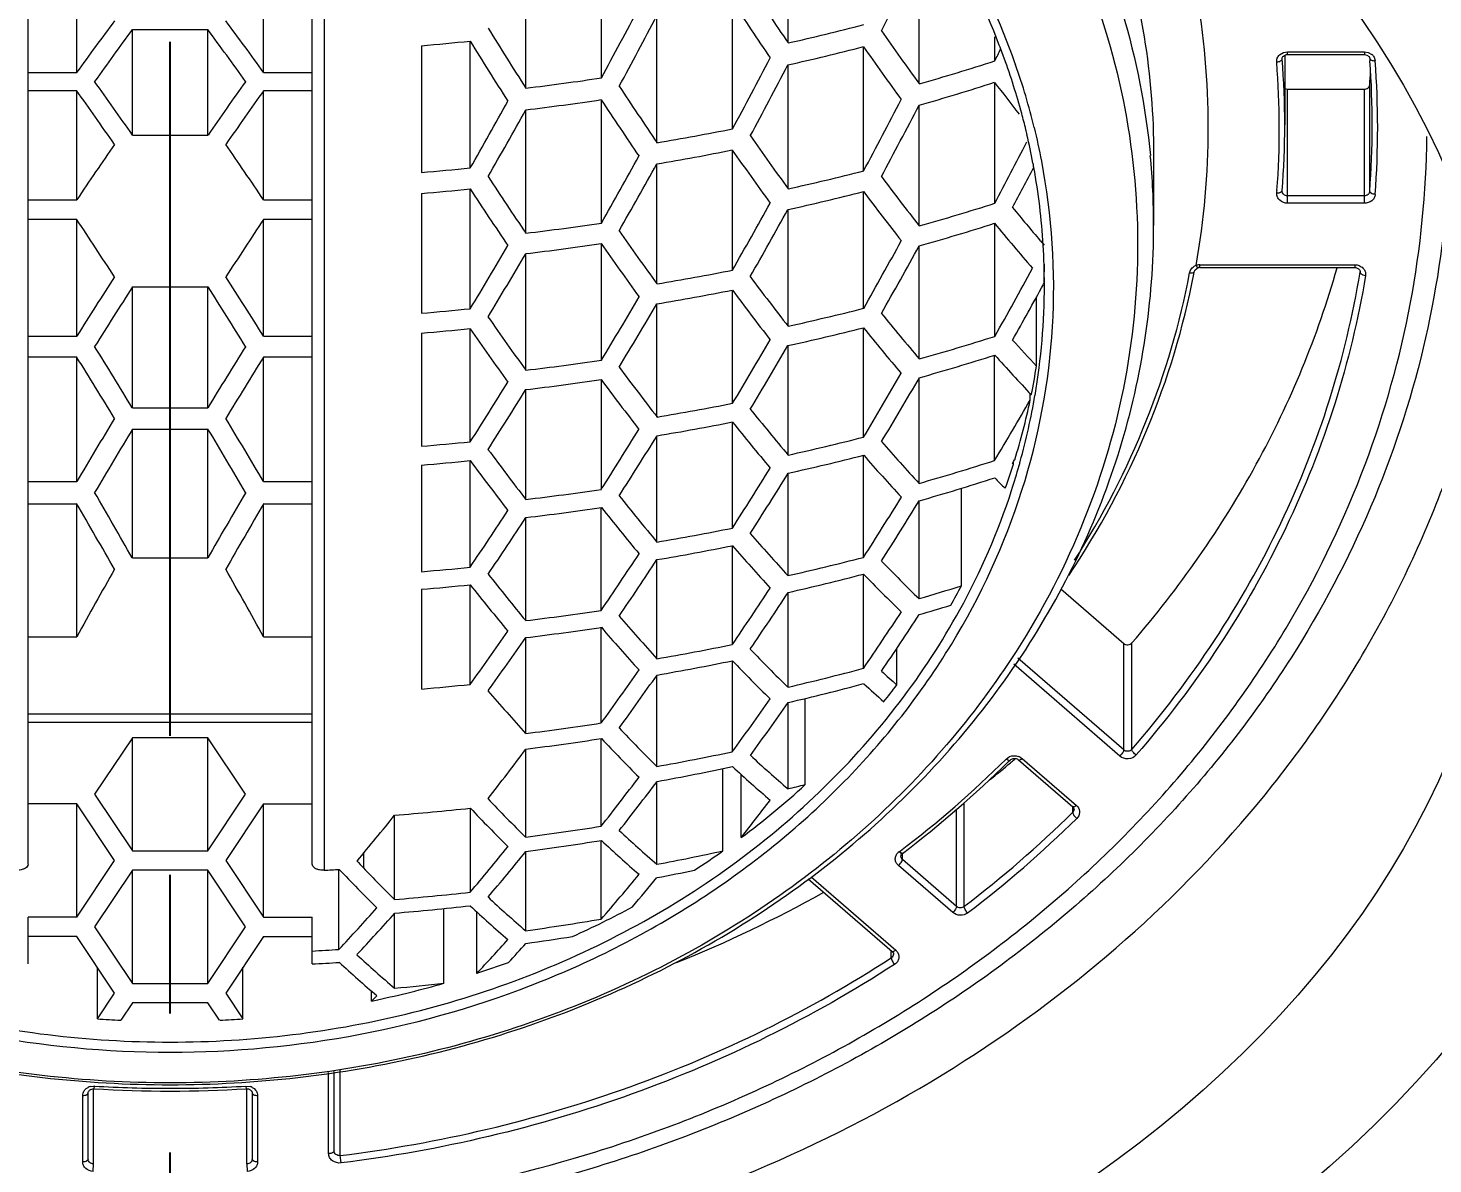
# Model space of a CAD drawing. Header units: millimetres. Extents: x 1968 to 2562, y -639 to -219.
# Drawn here: x 2344.98 to 2357.84, y -450.94 to -440.55 of the extents above; entities that cross this region are included whole.
import ezdxf

# ---------------------------------------------------------------- set-up
doc = ezdxf.new("R2010")
doc.units = ezdxf.units.MM
doc.header["$LTSCALE"] = 0.1
doc.linetypes.add('CENTERX2', pattern=[101.6, 63.5, -12.7, 12.7, -12.7])
doc.layers.get('0').update_dxf_attribs({"lineweight": 13})
doc.layers.add('CENTER', color=1, linetype='CENTERX2')
doc.layers.add('DIM', color=3, linetype='Continuous', lineweight=9)
doc.styles.get("Standard").update_dxf_attribs({"font": 'arial.ttf'})
doc.dimstyles.new('ISO-25', dxfattribs={"dimtxt": 2.5, "dimasz": 2.5, "dimexe": 1.25, "dimexo": 0.625, "dimtad": 1, "dimtxsty": 'Standard', "dimcen": 2.5, "dimadec": 0, "dimazin": 0, "dimtfac": 1, "dimtmove": 0, "dimatfit": 3, "dimfxl": 0, "dimarcsym": 0})

# ---------------------------------------------------------------- blocks, each defined once
blk = doc.blocks.new('*D33')
at = {"layer": 'Defpoints', "color": 0}
for p in [(2346.282, -354.214), (2370.082, -494.902), (2396.6, -494.902)]:
    blk.add_point(p, dxfattribs=at)
at = {"layer": 'DIM', "color": 3, "lineweight": -2}
for p, q in [((2346.907, -354.214), (2397.85, -354.214)), ((2396.6, -356.714), (2396.6, -492.402)), ((2370.707, -494.902), (2397.85, -494.902))]:
    blk.add_line(p, q, dxfattribs=at)
at = {"layer": 'DIM', "color": 3}
for points in [[(2396.183, -356.714), (2397.017, -356.714), (2396.6, -354.214)], [(2396.183, -492.402), (2397.017, -492.402), (2396.6, -494.902)]]:
    blk.add_solid(points, dxfattribs=at)
at = {"layer": 'DIM', "color": 3, "insert": (2392.97, -424.558), "char_height": 5, "attachment_point": 5, "rotation": 90}
blk.add_mtext('140,7', dxfattribs=at)

msp = doc.modelspace()

# ---------------------------------------------------------------- linework, layer by layer
at = {"color": 7, "linetype": 'Continuous'}
for p, q in [((2344.982, -448.199), (2344.982, -437.77)), ((2347.582, -448.199), (2347.582, -437.77)), ((2347.692, -438.377), (2347.692, -448.253)), ((2351.937, -440.685), (2351.937, -439.481)), ((2349.537, -441.098), (2349.537, -439.905)), ((2350.228, -441.004), (2350.228, -439.811)), ((2353.137, -441.059), (2353.137, -439.884)), ((2345.427, -440.955), (2345.427, -440.025)), ((2347.137, -440.955), (2347.137, -440.025)), ((2351.428, -441.47), (2351.428, -440.306)), ((2350.737, -441.597), (2350.737, -440.434)), ((2345.936, -440.562), (2346.627, -440.562)), ((2345.937, -441.527), (2345.937, -440.562)), ((2346.628, -441.527), (2346.628, -440.564)), ((2349.028, -441.827), (2349.028, -440.671)), ((2353.828, -440.849), (2353.828, -440.629)), ((2348.582, -440.71), (2348.582, -441.869)), ((2352.628, -441.855), (2352.628, -440.721)), ((2356.435, -440.793), (2356.469, -440.773)), ((2356.469, -440.773), (2356.508, -440.766)), ((2356.482, -440.797), (2356.482, -441.434)), ((2356.508, -440.791), (2356.508, -440.766)), ((2356.508, -440.766), (2357.21, -440.766)), ((2356.508, -440.791), (2357.21, -440.791)), ((2357.21, -440.766), (2357.21, -440.791)), ((2357.21, -440.766), (2357.246, -440.772)), ((2357.21, -440.791), (2357.234, -440.796)), ((2357.234, -440.796), (2357.253, -440.809)), ((2357.246, -440.772), (2357.278, -440.789)), ((2357.253, -440.809), (2357.26, -440.826)), ((2357.29, -440.801), (2357.3, -440.816)), ((2351.937, -442.019), (2351.937, -440.885)), ((2354.02, -440.885), (2354.016, -440.875)), ((2356.458, -440.83), (2356.458, -440.827)), ((2356.458, -440.83), (2356.458, -440.827)), ((2357.26, -440.825), (2357.261, -440.849)), ((2357.3, -440.816), (2357.309, -440.847)), ((2344.982, -440.955), (2345.427, -440.955)), ((2347.137, -440.955), (2347.582, -440.955)), ((2353.828, -442.151), (2353.828, -441.045)), ((2357.26, -442.043), (2357.26, -441.068)), ((2344.982, -441.12), (2345.427, -441.12)), ((2345.428, -442.12), (2345.428, -441.122)), ((2347.136, -442.12), (2347.136, -441.122)), ((2347.137, -441.12), (2347.582, -441.12)), ((2356.482, -441.102), (2356.508, -441.108)), ((2356.508, -442.151), (2356.508, -441.108)), ((2356.508, -441.108), (2357.21, -441.108)), ((2357.21, -442.151), (2357.21, -441.108)), ((2349.537, -442.425), (2349.537, -441.297)), ((2350.228, -442.333), (2350.228, -441.206)), ((2353.137, -442.358), (2353.137, -441.254)), ((2345.937, -441.527), (2346.628, -441.527)), ((2351.428, -442.763), (2351.428, -441.666)), ((2355.282, -441.709), (2355.282, -442.355)), ((2350.737, -442.889), (2350.737, -441.791)), ((2354.185, -441.823), (2354.183, -441.814)), ((2348.582, -442.061), (2348.582, -443.157)), ((2349.028, -443.117), (2349.028, -442.023)), ((2352.628, -443.112), (2352.628, -442.044)), ((2357.21, -442.083), (2356.508, -442.083)), ((2344.982, -442.12), (2345.428, -442.12)), ((2347.136, -442.12), (2347.582, -442.12)), ((2351.937, -443.276), (2351.937, -442.208)), ((2357.21, -442.151), (2356.508, -442.151)), ((2344.982, -442.297), (2345.427, -442.297)), ((2345.428, -443.368), (2345.428, -442.3)), ((2347.136, -443.368), (2347.136, -442.3)), ((2347.137, -442.297), (2347.582, -442.297)), ((2353.828, -443.37), (2353.828, -442.335)), ((2349.537, -443.679), (2349.537, -442.613)), ((2350.228, -443.587), (2350.228, -442.523)), ((2353.137, -443.576), (2353.137, -442.541)), ((2355.67, -442.72), (2355.683, -442.742)), ((2355.683, -442.742), (2355.685, -442.743)), ((2355.705, -442.739), (2355.705, -442.714)), ((2355.705, -442.714), (2357.122, -442.714)), ((2355.705, -442.739), (2357.122, -442.739)), ((2357.122, -442.714), (2357.122, -442.739)), ((2355.676, -442.747), (2355.685, -442.743)), ((2357.158, -442.751), (2357.168, -442.763)), ((2357.168, -442.763), (2357.172, -442.776)), ((2357.172, -442.776), (2357.171, -442.782)), ((2357.171, -442.782), (2357.171, -442.776)), ((2357.196, -442.807), (2357.221, -442.813)), ((2345.936, -444.022), (2345.936, -442.919)), ((2345.937, -442.917), (2346.628, -442.917)), ((2346.627, -444.022), (2346.627, -442.917)), ((2351.428, -443.981), (2351.428, -442.949)), ((2354.273, -442.893), (2354.28, -442.882)), ((2354.28, -442.872), (2354.28, -442.882)), ((2350.737, -444.107), (2350.737, -443.072)), ((2354.209, -443.641), (2354.209, -443.009)), ((2344.982, -443.368), (2345.428, -443.368)), ((2347.136, -443.368), (2347.582, -443.368)), ((2348.582, -443.34), (2348.582, -444.375)), ((2349.028, -444.334), (2349.028, -443.302)), ((2352.628, -444.291), (2352.628, -443.29)), ((2351.937, -444.456), (2351.937, -443.453)), ((2344.982, -443.557), (2345.427, -443.557)), ((2345.428, -444.698), (2345.428, -443.559)), ((2347.136, -444.698), (2347.136, -443.559)), ((2347.137, -443.557), (2347.582, -443.557)), ((2353.827, -444.505), (2353.827, -443.54)), ((2350.228, -444.768), (2350.228, -443.767)), ((2353.136, -444.714), (2353.136, -443.75)), ((2349.537, -444.861), (2349.537, -443.856)), ((2354.152, -443.952), (2354.152, -443.894)), ((2345.936, -444.022), (2346.627, -444.022)), ((2351.427, -445.124), (2351.427, -444.153)), ((2345.936, -445.396), (2345.936, -444.22)), ((2345.937, -444.217), (2346.628, -444.217)), ((2346.627, -445.396), (2346.627, -444.217)), ((2350.736, -445.251), (2350.736, -444.281)), ((2349.027, -445.481), (2349.027, -444.506)), ((2352.627, -445.391), (2352.627, -444.457)), ((2353.991, -444.531), (2354.001, -444.515)), ((2353.998, -444.538), (2353.991, -444.531)), ((2353.998, -444.538), (2353.998, -444.519)), ((2354.001, -444.515), (2354.01, -444.498)), ((2348.582, -444.547), (2348.582, -445.521)), ((2351.936, -445.558), (2351.936, -444.624)), ((2344.982, -444.698), (2345.428, -444.698)), ((2347.136, -444.698), (2347.582, -444.698)), ((2353.525, -445.651), (2353.525, -444.759)), ((2344.982, -444.9), (2345.427, -444.9)), ((2345.428, -446.117), (2345.428, -444.903)), ((2347.136, -446.117), (2347.136, -444.903)), ((2347.137, -444.9), (2347.582, -444.9)), ((2353.136, -445.769), (2353.136, -444.876)), ((2349.536, -445.97), (2349.536, -445.03)), ((2350.227, -445.876), (2350.227, -444.935)), ((2351.427, -446.189), (2351.427, -445.284)), ((2345.936, -445.396), (2346.627, -445.396)), ((2350.736, -446.319), (2350.736, -445.414)), ((2352.627, -446.406), (2352.627, -445.544)), ((2348.582, -445.683), (2348.582, -446.595)), ((2349.027, -446.553), (2349.027, -445.642)), ((2354.432, -445.68), (2355.008, -446.178)), ((2351.936, -446.578), (2351.936, -445.715)), ((2350.227, -446.906), (2350.227, -446.031)), ((2344.982, -446.117), (2345.428, -446.117)), ((2347.136, -446.117), (2347.582, -446.117)), ((2349.536, -447.002), (2349.536, -446.127)), ((2355.008, -447.153), (2355.008, -446.178)), ((2355.083, -447.148), (2355.083, -446.173)), ((2351.427, -447.17), (2351.427, -446.337)), ((2352.933, -446.559), (2352.933, -446.222)), ((2355.008, -447.153), (2354.038, -446.313)), ((2354.07, -446.297), (2354.078, -446.285)), ((2350.736, -447.305), (2350.736, -446.47)), ((2354.972, -447.209), (2354.003, -446.369)), ((2351.936, -447.509), (2351.936, -446.722)), ((2352.094, -447.47), (2352.094, -446.682)), ((2347.582, -446.827), (2344.982, -446.827)), ((2347.582, -446.903), (2344.982, -446.903)), ((2345.937, -447.041), (2345.591, -447.558)), ((2345.936, -448.076), (2345.936, -447.043)), ((2346.628, -447.041), (2345.937, -447.041)), ((2346.627, -448.076), (2346.627, -447.041)), ((2346.973, -447.558), (2346.628, -447.041)), ((2350.227, -447.852), (2350.227, -447.049)), ((2349.536, -447.952), (2349.536, -447.148)), ((2353.931, -447.236), (2353.964, -447.214)), ((2354.06, -447.219), (2354.079, -447.231)), ((2354.079, -447.231), (2354.575, -447.661)), ((2351.34, -448.076), (2351.34, -447.323)), ((2353.954, -447.259), (2353.968, -447.246)), ((2354.046, -447.244), (2354.542, -447.673)), ((2350.736, -448.199), (2350.736, -447.441)), ((2351.508, -447.954), (2351.508, -447.378)), ((2345.591, -447.558), (2345.936, -448.076)), ((2346.627, -448.076), (2346.973, -447.558)), ((2345.427, -447.647), (2344.982, -447.647)), ((2345.773, -448.165), (2345.427, -447.647)), ((2345.428, -448.682), (2345.428, -447.649)), ((2347.137, -447.647), (2346.791, -448.165)), ((2347.136, -448.682), (2347.136, -447.649)), ((2347.137, -447.647), (2347.582, -447.647)), ((2348.336, -448.521), (2348.336, -447.749)), ((2349.028, -447.685), (2349.028, -448.454)), ((2353.479, -448.585), (2353.479, -447.695)), ((2353.547, -448.587), (2353.547, -447.636)), ((2354.542, -447.725), (2354.542, -447.673)), ((2354.542, -447.673), (2354.553, -447.689)), ((2354.553, -447.706), (2354.542, -447.725)), ((2354.553, -447.689), (2354.554, -447.697)), ((2350.227, -448.701), (2350.227, -447.982)), ((2345.936, -448.076), (2346.627, -448.076)), ((2348.05, -448.098), (2348.05, -448.231)), ((2349.536, -448.807), (2349.536, -448.083)), ((2352.952, -448.084), (2352.964, -448.075)), ((2352.969, -448.097), (2352.952, -448.084)), ((2352.968, -448.124), (2352.974, -448.107)), ((2352.982, -448.099), (2352.969, -448.097)), ((2352.974, -448.107), (2352.982, -448.099)), ((2352.983, -448.155), (2352.983, -448.099)), ((2345.428, -448.682), (2345.773, -448.165)), ((2345.937, -448.253), (2345.591, -448.771)), ((2345.936, -449.289), (2345.936, -448.256)), ((2346.628, -448.253), (2345.937, -448.253)), ((2346.627, -449.289), (2346.627, -448.253)), ((2346.973, -448.771), (2346.628, -448.253)), ((2346.791, -448.165), (2347.136, -448.682)), ((2347.827, -448.979), (2347.827, -448.246)), ((2353.443, -448.64), (2352.947, -448.211)), ((2353.479, -448.585), (2352.983, -448.155)), ((2352.121, -448.332), (2352.889, -448.997)), ((2352.148, -448.315), (2352.922, -448.985)), ((2348.336, -449.333), (2348.336, -448.646)), ((2348.787, -449.289), (2348.787, -448.604)), ((2349.088, -449.197), (2349.088, -448.633)), ((2344.982, -449.111), (2344.982, -448.682)), ((2345.428, -448.682), (2344.982, -448.682)), ((2345.591, -448.771), (2345.936, -449.289)), ((2346.627, -449.289), (2346.973, -448.771)), ((2347.136, -448.682), (2347.582, -448.682)), ((2347.582, -449.111), (2347.582, -448.682)), ((2345.427, -448.859), (2344.982, -448.859)), ((2345.773, -449.377), (2345.427, -448.859)), ((2347.137, -448.859), (2346.791, -449.377)), ((2347.137, -448.859), (2347.582, -448.859)), ((2352.881, -449.055), (2352.881, -448.997)), ((2352.889, -448.997), (2352.9, -449.013)), ((2352.9, -449.013), (2352.901, -449.021)), ((2345.616, -449.613), (2345.616, -449.142)), ((2346.948, -449.613), (2346.948, -449.142)), ((2345.936, -449.289), (2346.627, -449.289)), ((2345.616, -449.613), (2345.773, -449.377)), ((2346.791, -449.377), (2346.948, -449.613)), ((2348.124, -449.451), (2348.124, -449.359)), ((2345.937, -449.466), (2345.83, -449.626)), ((2346.628, -449.466), (2345.937, -449.466)), ((2346.735, -449.626), (2346.628, -449.466)), ((2347.732, -450.846), (2347.732, -450.104)), ((2347.782, -450.821), (2347.782, -450.095)), ((2347.839, -450.864), (2347.839, -450.084)), ((2345.482, -450.922), (2345.482, -450.315)), ((2345.501, -450.264), (2345.514, -450.251)), ((2345.514, -450.251), (2345.531, -450.24)), ((2345.532, -450.897), (2345.532, -450.29)), ((2345.549, -450.233), (2345.583, -450.228)), ((2345.579, -450.94), (2345.579, -450.253)), ((2345.586, -450.253), (2345.589, -450.228)), ((2346.974, -450.228), (2347.015, -450.233)), ((2346.975, -450.228), (2346.978, -450.253)), ((2346.978, -450.253), (2346.999, -450.255)), ((2346.985, -450.94), (2346.985, -450.253)), ((2347.028, -450.276), (2347.032, -450.29)), ((2347.032, -450.29), (2347.032, -450.897)), ((2347.033, -450.24), (2347.05, -450.251)), ((2347.05, -450.251), (2347.064, -450.265)), ((2347.082, -450.315), (2347.082, -450.922)), ((2345.576, -451.009), (2345.579, -450.94)), ((2346.985, -450.94), (2346.988, -451.009)), ((2347.846, -450.932), (2347.839, -450.864))]:
    msp.add_line(p, q, dxfattribs=at)
msp.add_lwpolyline([(2355.656, -442.772), (2355.661, -442.76), (2355.676, -442.747)], dxfattribs=at)
for centre, radius, start, end in [((2347.925, -443.021), 6.458, 19.4066, 30.1524), ((2304.969, -416.312), 53.625, 333.0984, 333.9239), ((2347.883, -443.02), 6.419, 21.2983, 30.0351), ((2382.108, -420.152), 36.495, 213.2586, 214.2372), ((2348.643, -441.459), 7.139, 349.8223, 10.1777), ((2302.012, -414.852), 54.852, 331.5247, 332.289), ((2382.541, -419.883), 37.217, 213.2767, 214.2362), ((2386.251, -417.576), 43.603, 211.7943, 212.6477), ((2302.401, -415.051), 54.595, 331.5259, 332.2938), ((2347.165, -419.513), 21.703, 282.7041, 284.581), ((2346.348, -414.589), 26.216, 274.8889, 275.8648), ((2386.561, -417.383), 44.171, 211.8139, 212.6561), ((2377.604, -423.183), 30.301, 215.0283, 216.1535), ((2347.109, -419.406), 22.015, 282.664, 284.5139), ((2378.091, -422.865), 31.1, 215.035, 216.1314), ((2307.468, -417.559), 51.882, 333.3266, 333.4592), ((2348.013, -442.967), 6.278, 20.6022, 21.2809), ((2348.031, -442.96), 6.26, 19.9457, 20.6021), ((2357.22, -440.861), 0.0924, 40.8559, 50.8713), ((2304.011, -415.847), 53.898, 331.6142, 332.3945), ((2304.451, -416.07), 53.578, 331.6231, 332.4084), ((2347.772, -422.15), 19.655, 285.8416, 287.9465), ((2348.094, -442.939), 6.193, 15.0532, 19.9557), ((2348.13, -442.948), 6.24, 13.81, 19.3026), ((2348.853, -441.461), 7.579, 355.663, 4.5535), ((2348.823, -441.434), 7.659, 355.4806, 4.5194), ((2349.024, -441.434), 8.258, 355.7697, 4.0588), ((2349.023, -441.457), 8.309, 355.764, 4.2131), ((2346.476, -415.956), 25.328, 276.9424, 278.5197), ((2347.695, -422.033), 19.976, 285.8051, 287.8756), ((2373.768, -425.936), 25.019, 217.1504, 217.9905), ((2349.019, -440.458), 8.263, 355.7696, 356.6287), ((2382.379, -420.076), 38.267, 213.2884, 214.2216), ((2303.03, -415.454), 53.023, 330.172, 330.9293), ((2303.486, -415.696), 52.688, 330.167, 330.9291), ((2346.457, -415.932), 25.551, 276.9207, 278.484), ((2382.752, -419.835), 38.917, 213.3043, 214.2217), ((2306.464, -417.067), 52.398, 331.7659, 332.5729), ((2306.957, -417.315), 52.014, 331.7844, 332.598), ((2348.15, -442.923), 6.135, 13.6227, 15.0504), ((2346.728, -417.926), 24.009, 279.6123, 281.2889), ((2378.104, -422.994), 32.352, 214.9646, 216.0209), ((2348.17, -442.918), 6.114, 13.1683, 13.6221), ((2348.2, -442.911), 6.083, 10.6798, 13.17), ((2348.197, -442.931), 6.172, 10.8719, 13.8065), ((2346.695, -417.878), 24.252, 279.5908, 281.2504), ((2378.525, -422.708), 33.071, 214.9734, 216.0068), ((2309.564, -418.612), 50.134, 331.9972, 332.7194), ((2346.344, -415.235), 26.728, 274.8021, 275.7629), ((2304.774, -416.318), 52.372, 330.2157, 330.9836), ((2305.279, -416.583), 51.978, 330.216, 330.9898), ((2310.067, -418.864), 49.734, 332.0296, 332.5074), ((2348.23, -442.906), 6.053, 10.3885, 10.6779), ((2348.254, -442.902), 6.029, 3.4833, 10.3076), ((2348.523, -442.355), 6.759, 0.0011, 5.4409), ((2382.24, -420.19), 39.546, 213.3098, 214.2126), ((2347.137, -420.311), 22.233, 282.47, 284.3001), ((2373.62, -426.252), 26.057, 216.9292, 218.1785), ((2346.344, -415.362), 26.793, 274.7913, 275.7461), ((2382.56, -419.973), 40.132, 213.3242, 214.2137), ((2347.086, -420.246), 22.492, 282.4528, 284.2618), ((2374.073, -425.927), 26.827, 216.9248, 218.1389), ((2349.024, -441.476), 7.408, 355.4807, 355.6763), ((2306.91, -417.372), 51.25, 330.3008, 331.0879), ((2307.465, -417.661), 50.795, 330.3072, 331.1015), ((2347.74, -423.065), 20.034, 285.6292, 287.6918), ((2369.525, -429.441), 20.096, 219.3767, 220.505), ((2346.47, -416.801), 25.807, 276.8268, 278.3743), ((2347.669, -422.99), 20.301, 285.6223, 287.6574), ((2369.62, -429.392), 20.419, 219.3337, 220.8427), ((2378.164, -423.011), 33.873, 214.9231, 215.9336), ((2306.579, -417.44), 49.611, 328.8308, 329.6084), ((2307.134, -417.745), 49.156, 328.8247, 329.6094), ((2346.452, -416.814), 25.982, 276.8164, 278.3534), ((2378.529, -422.752), 34.523, 214.9334, 215.9249), ((2309.477, -418.636), 49.61, 330.4368, 331.2537), ((2310.085, -418.949), 49.091, 330.4511, 331.2771), ((2368.719, -430.128), 19.037, 220.51, 220.6685), ((2348.293, -442.898), 5.989, 0.0015, 3.4771), ((2348.281, -442.709), 6.001, 358.4363, 359.9999), ((2355.703, -442.808), 0.0937, 120.3218, 128.9189), ((2355.702, -442.806), 0.0921, 110.5096, 120.3163), ((2355.705, -442.827), 0.113, 96.0275, 108.2557), ((2355.705, -442.801), 0.0616, 102.0901, 108.2883), ((2355.705, -442.803), 0.064, 96.0125, 102.0971), ((2355.705, -442.83), 0.115, 90.0001, 96.0492), ((2355.705, -442.805), 0.0653, 89.9982, 96.0192), ((2346.719, -418.874), 24.349, 279.4997, 281.1522), ((2373.889, -426.156), 27.839, 216.7759, 217.9504), ((2312.54, -420.144), 47.373, 330.6412, 331.5028), ((2348.564, -441.425), 7.219, 349.0336, 349.2459), ((2357.135, -442.807), 0.0888, 36.3201, 44.9726), ((2346.687, -418.865), 24.543, 279.4938, 281.1332), ((2374.282, -425.862), 28.535, 216.7782, 217.9243), ((2313.294, -420.533), 46.683, 330.6663, 331.3805), ((2348.259, -442.897), 6.023, 350.3238, 359.9902), ((2346.343, -416.21), 27.04, 274.7499, 275.6995), ((2308.482, -418.374), 48.77, 328.8692, 329.6613), ((2309.085, -418.701), 48.256, 328.8665, 329.6671), ((2347.127, -421.374), 22.424, 282.3878, 284.2018), ((2377.836, -423.21), 34.926, 214.8978, 215.8788), ((2369.622, -429.527), 21.659, 219.0053, 220.4388), ((2346.343, -416.37), 27.062, 274.7464, 275.6915), ((2378.149, -422.976), 35.513, 214.9095, 215.8742), ((2347.079, -421.348), 22.633, 282.3917, 284.1889), ((2370.022, -429.207), 22.382, 218.9926, 220.3809), ((2347.738, -424.257), 20.059, 285.6151, 287.6749), ((2310.768, -419.489), 47.468, 328.9368, 329.7525), ((2311.422, -419.84), 46.893, 328.9384, 329.7643), ((2366.064, -432.578), 16.215, 221.8796, 223.0214), ((2346.468, -417.882), 25.979, 276.7861, 278.3232), ((2347.672, -424.226), 20.272, 285.6414, 287.6797), ((2366.096, -432.636), 16.413, 221.6327, 223.3567), ((2348.211, -442.7), 6.072, 348.5588, 351.0868), ((2346.45, -417.929), 26.11, 276.7861, 278.3154), ((2374.088, -425.989), 29.755, 216.6835, 217.7856), ((2373.749, -426.256), 29.123, 216.6761, 217.802), ((2313.477, -420.806), 45.655, 329.0419, 329.8931), ((2314.318, -421.162), 44.912, 328.9421, 329.8094), ((2310.888, -419.963), 45.262, 327.4214, 328.2406), ((2311.524, -420.325), 44.706, 327.4117, 328.241), ((2346.718, -420.069), 24.372, 279.4922, 281.1431), ((2316.85, -422.371), 43.095, 329.0954, 329.9487), ((2348.147, -442.687), 6.137, 342.8292, 348.0998), ((2348.168, -442.881), 6.115, 344.5022, 350.3217), ((2346.689, -420.097), 24.518, 279.5054, 281.1465), ((2370.11, -429.235), 23.907, 218.6084, 219.9132), ((2369.658, -429.523), 23.173, 218.7706, 220.1183), ((2312.959, -420.97), 44.219, 327.4391, 328.2783), ((2313.777, -421.333), 43.504, 327.3129, 328.1674), ((2346.343, -417.406), 27.061, 274.7464, 275.6953), ((2373.237, -426.535), 29.959, 216.6167, 217.713), ((2347.134, -422.697), 22.282, 282.4489, 284.2749), ((2365.86, -432.895), 17.367, 221.1907, 222.8883), ((2346.343, -417.6), 27.04, 274.7499, 275.6995), ((2373.646, -426.302), 30.617, 216.4818, 217.5528), ((2347.089, -422.711), 22.44, 282.4784, 284.2917), ((2366.192, -432.593), 18.02, 221.1759, 222.8135), ((2347.764, -425.723), 19.736, 285.7926, 287.8882), ((2348.051, -442.658), 6.238, 340.3135, 342.4577), ((2348.123, -442.869), 6.162, 344.1643, 344.5057), ((2315.537, -422.132), 42.623, 327.3557, 328.2291), ((2316.273, -422.542), 41.946, 327.3509, 328.2384), ((2347.702, -425.735), 19.895, 285.8543, 287.9338), ((2363.269, -435.357), 13.257, 224.5876, 225.1715), ((2348.089, -442.86), 6.197, 341.9704, 344.1625), ((2346.469, -419.193), 25.851, 276.8163, 278.3612), ((2347.895, -442.789), 6.404, 331.2243, 341.9049), ((2369.415, -429.714), 24.296, 218.4648, 219.7529), ((2318.412, -423.519), 40.609, 327.4112, 328.3299), ((2319.211, -423.956), 39.856, 327.4088, 328.3451), ((2315.898, -422.938), 40.071, 325.7663, 326.6567), ((2316.593, -423.35), 39.437, 325.7515, 326.656), ((2346.453, -419.274), 25.937, 276.8307, 278.3704), ((2369.712, -429.451), 24.887, 218.4746, 219.7324), ((2346.726, -421.506), 24.081, 279.5849, 281.2563), ((2365.655, -432.995), 18.603, 220.8846, 222.4805), ((2346.697, -421.572), 24.18, 279.6182, 281.283), ((2365.942, -432.718), 19.198, 220.8862, 222.4333), ((2318.138, -424.025), 38.822, 325.7462, 326.665), ((2318.886, -424.462), 38.123, 325.7297, 326.6653), ((2347.158, -424.282), 21.806, 282.6551, 284.5228), ((2362.293, -436.252), 13.207, 223.9906, 226.103), ((2346.344, -418.823), 26.793, 274.7913, 275.7461), ((2368.711, -430.079), 24.904, 218.389, 219.6482), ((2347.115, -424.336), 21.913, 282.7131, 284.572), ((2362.544, -435.977), 13.779, 223.9752, 226.002), ((2346.344, -419.049), 26.728, 274.8021, 275.7629), ((2368.962, -429.839), 25.438, 218.4065, 219.6391), ((2320.781, -425.298), 37.089, 325.7181, 326.6798), ((2347.715, -427.118), 19.422, 286.2074, 287.4057), ((2347.736, -442.515), 6.584, 329.7862, 331.5531), ((2321.59, -425.763), 36.317, 325.6995, 326.6814), ((2346.475, -420.735), 25.42, 276.9166, 278.4881), ((2365.102, -433.274), 19.404, 220.7034, 222.2397), ((2323.887, -426.786), 34.799, 325.6789, 326.7036), ((2324.767, -427.284), 33.941, 325.6568, 326.7071), ((2347.662, -427.188), 19.511, 286.2973, 287.1796), ((2321.159, -426.34), 34.427, 324.0456, 325.0392), ((2346.458, -420.852), 25.46, 276.9465, 278.5156), ((2365.344, -433.021), 19.944, 220.7181, 222.2131), ((2321.901, -426.797), 33.724, 324.0189, 325.0327), ((2346.744, -423.2), 23.461, 279.796, 281.5128), ((2346.716, -423.3), 23.514, 279.8481, 281.5615), ((2362.063, -436.205), 14.689, 223.6122, 225.5275), ((2361.849, -436.459), 14.167, 223.6046, 225.5895), ((2323.601, -427.525), 32.933, 323.9489, 324.9856), ((2324.4, -428.01), 32.161, 323.9157, 324.9767), ((2347.205, -426.15), 20.969, 283.0394, 284.9851), ((2359.696, -438.881), 10.232, 227.5594, 228.6259), ((2346.348, -420.475), 26.216, 274.8889, 275.8648), ((2347.162, -426.243), 21.026, 283.1273, 285.0684), ((2359.634, -438.901), 10.37, 227.5029, 228.8664), ((2347.4, -442.288), 6.989, 320.7444, 322.3346), ((2364.216, -433.723), 19.796, 220.6227, 222.1315), ((2326.473, -428.911), 30.92, 323.807, 324.9083), ((2327.339, -429.429), 30.068, 323.7642, 324.896), ((2346.485, -422.526), 24.666, 277.1052, 278.7255), ((2361.095, -436.831), 14.731, 223.3965, 225.3136), ((2346.468, -422.676), 24.661, 277.1494, 278.7702), ((2361.27, -436.599), 15.203, 223.4238, 225.2815), ((2327.408, -430.57), 27.649, 321.9834, 323.1642), ((2346.774, -425.167), 22.489, 280.145, 281.9384), ((2358.488, -439.801), 10.116, 227.0218, 229.6346), ((2347.171, -440.421), 9.6, 307.1175, 314.7694), ((2347.232, -439.31), 10.431, 310.327, 310.5694), ((2354.01, -447.313), 0.107, 61.838, 70.8251), ((2346.746, -425.305), 22.493, 280.2215, 282.0151), ((2358.619, -439.582), 10.552, 227.047, 229.5529), ((2347.144, -440.362), 9.693, 307.037, 314.633), ((2347.17, -439.236), 10.527, 308.7937, 309.6872), ((2347.21, -439.284), 10.465, 309.6875, 310.3268), ((2329.289, -431.373), 26.644, 321.7964, 323.0171), ((2330.12, -431.9), 25.819, 321.7333, 322.9917), ((2346.958, -441.858), 7.608, 306.7373, 312.462), ((2347.127, -427.729), 20.356, 283.6633, 284.121), ((2360.037, -437.364), 14.913, 223.3373, 225.2334), ((2332.161, -432.71), 24.631, 321.7642, 322.7706), ((2329.982, -433.036), 23.524, 319.9599, 321.2827), ((2346.399, -423.106), 24.72, 274.493, 276.1053), ((2360.172, -437.154), 15.332, 223.3835, 225.227), ((2347.283, -440.349), 10.348, 307.249, 314.5378), ((2354.516, -447.697), 0.0376, 345.4829, 359.9695), ((2354.515, -447.729), 0.091, 39.0359, 49.1309), ((2346.501, -424.585), 23.562, 277.3999, 279.0974), ((2347.271, -440.351), 10.42, 307.2629, 314.5309), ((2346.484, -424.773), 23.508, 277.4632, 279.1649), ((2357.644, -440.067), 10.846, 226.8644, 229.3104), ((2357.547, -440.267), 10.455, 226.8094, 229.3473), ((2332.096, -434.084), 22.208, 319.678, 321.0719), ((2332.904, -434.569), 21.431, 319.4625, 320.9085), ((2346.806, -427.362), 21.205, 280.6808, 282.3483), ((2346.749, -441.58), 7.955, 302.9765, 305.2498), ((2353.008, -448.159), 0.0932, 127.0166, 139.4777), ((2346.262, -422.891), 25.403, 273.2264, 273.5343), ((2358.758, -437.88), 15.063, 223.4839, 225.3565), ((2359.583, -437.126), 16.01, 223.6095, 223.9158), ((2358.579, -438.156), 14.573, 223.7389, 225.3399), ((2346.748, -427.392), 21.306, 280.7919, 281.7286), ((2334.976, -435.469), 20.191, 319.0544, 320.5774), ((2335.33, -435.622), 19.966, 319.502, 320.5039), ((2346.352, -424.46), 24.143, 274.7136, 276.365), ((2356.34, -440.879), 10.448, 226.8221, 229.3613), ((2346.573, -438.294), 11.645, 291.8988, 299.2236), ((2334.82, -436.818), 17.806, 316.9251, 318.5827), ((2335.525, -437.325), 17.097, 316.8127, 318.5363), ((2346.343, -424.702), 24.027, 274.7605, 276.4159), ((2356.4, -440.699), 10.791, 226.908, 229.3648), ((2346.533, -441.211), 8.383, 294.1663, 298.3498), ((2346.526, -426.955), 22.058, 277.841, 279.6567), ((2337.231, -437.986), 16.318, 316.6038, 318.0799), ((2346.488, -427.046), 22.089, 277.9342, 279.0536), ((2346.296, -424.918), 24.109, 273.0568, 273.639), ((2354.868, -441.636), 10.095, 227.0602, 229.6769), ((2337.473, -438.052), 16.24, 317.1471, 317.9776), ((2352.862, -449.053), 0.0907, 38.2904, 49.1273), ((2346.297, -425.276), 23.87, 273.0867, 273.6789), ((2354.887, -441.478), 10.385, 227.1826, 229.7228), ((2346.382, -440.854), 8.77, 287.9696, 289.9772), ((2346.326, -440.669), 8.963, 281.9428, 285.9307), ((2346.349, -426.8), 22.62, 275.0396, 276.1874), ((2338.86, -440.122), 13.147, 314.7972, 315.101), ((2346.308, -440.587), 9.048, 281.577, 281.9506), ((2346.281, -440.416), 9.221, 265.8619, 267.1959), ((2346.283, -440.416), 9.221, 272.8113, 274.1381), ((2345.58, -450.336), 0.108, 106.757, 117.2055), ((2345.582, -450.341), 0.113, 86.6124, 89.5118), ((2346.282, -438.5), 11.774, 266.6104, 273.3896), ((2346.282, -438.526), 11.723, 266.6076, 269.9972), ((2346.279, -438.561), 11.688, 270.0165, 273.4106), ((2346.983, -450.337), 0.109, 62.818, 73.1332)]:
    msp.add_arc(centre, radius, start, end, dxfattribs=at)
for major_axis in [(13.75, 0), (12.25, 0)]:
    msp.add_ellipse((2346.282, -444.563), major_axis=major_axis, ratio=0.732051, dxfattribs=at)
for centre, major_axis, ratio, start_param, end_param in [((2344.556, -448.224), (6.415, 11.941), 0.228158, 0.993696, 1.043959), ((2348.008, -448.224), (-6.415, 11.941), 0.228158, -1.043959, -0.993696), ((2344.784, -448.224), (6.38, 11.943), 0.227523, 1.00131, 1.05151), ((2347.784, -448.224), (-6.415, 11.941), 0.228158, -1.052515, -1.002316), ((2346.402, -448.224), (-6.415, 11.941), 0.228158, -1.102421, -1.052515), ((2346.166, -448.224), (6.38, 11.943), 0.227523, 1.05151, 1.101415), ((2346.178, -448.224), (-6.415, 11.941), 0.228158, -1.110932, -1.061064), ((2346.386, -448.224), (6.415, 11.941), 0.228158, 1.061064, 1.110932), ((2345.369, -448.224), (6.38, 11.943), 0.227523, 1.109926, 1.15965), ((2347.195, -448.224), (-6.38, 11.943), 0.227523, -1.15965, -1.109926), ((2345.367, -448.224), (-6.415, 11.941), 0.228158, -1.227369, -1.177645), ((2347.197, -448.224), (6.415, 11.941), 0.228158, 1.177645, 1.227369), ((2346.176, -448.224), (6.38, 11.943), 0.227523, 1.226363, 1.276231), ((2346.388, -448.224), (-6.38, 11.943), 0.227523, -1.276231, -1.226363), ((2346.402, -448.224), (6.415, 11.941), 0.228158, 1.23588, 1.285785), ((2346.166, -448.224), (-6.38, 11.943), 0.227523, -1.28478, -1.234874), ((2344.784, -448.224), (-6.38, 11.943), 0.227523, -1.334979, -1.28478), ((2347.784, -448.224), (6.415, 11.941), 0.228158, 1.285785, 1.335985), ((2344.556, -448.224), (-6.415, 11.941), 0.228158, -1.344605, -1.294342), ((2348.008, -448.224), (6.415, 11.941), 0.228158, 1.294342, 1.344605), ((2346.983, -448.224), (6.38, 11.943), 0.227523, 1.343599, 1.394315), ((2345.581, -448.224), (-6.38, 11.943), 0.227523, -1.394315, -1.343599), ((2347.213, -448.224), (6.415, 11.941), 0.228158, 1.353239, 1.404046), ((2345.359, -448.224), (-6.38, 11.943), 0.227523, -1.40304, -1.352233), ((2343.977, -448.224), (-6.38, 11.943), 0.227523, -1.454473, -1.40304), ((2348.595, -448.224), (6.415, 11.941), 0.228158, 1.404046, 1.455479), ((2343.745, -448.224), (-6.415, 11.941), 0.228158, -1.464346, -1.412789), ((2348.819, -448.224), (6.415, 11.941), 0.228158, 1.412789, 1.464346), ((2347.79, -448.224), (6.38, 11.943), 0.227523, 1.46334, 1.515718), ((2344.774, -448.224), (-6.38, 11.943), 0.227523, -1.515718, -1.46334)]:
    msp.add_ellipse(centre, major_axis=major_axis, ratio=ratio, start_param=start_param, end_param=end_param, dxfattribs=at)
for points, knots in [([(2351.949, -436.641), (2352.336, -436.92), (2353.056, -437.536), (2353.948, -438.62), (2354.612, -439.823), (2355.027, -441.109), (2355.179, -442.439), (2355.064, -443.772), (2354.685, -445.066), (2354.269, -445.87), (2354.024, -446.251)], [0, 0, 0, 0, 0.13153, 0.259836, 0.385221, 0.508366, 0.630259, 0.752069, 0.874975, 1, 1, 1, 1]), ([(2352.781, -436.963), (2353.13, -437.278), (2353.769, -437.961), (2354.522, -439.127), (2355.036, -440.388), (2355.209, -441.272), (2355.252, -441.714)], [0, 0, 0, 0, 0.257848, 0.509652, 0.756466, 1, 1, 1, 1]), ([(2353.926, -437.594), (2354.144, -437.898), (2354.533, -438.533), (2354.962, -439.556), (2355.223, -440.621), (2355.282, -441.347), (2355.282, -441.709)], [0, 0, 0, 0, 0.254943, 0.505788, 0.753671, 1, 1, 1, 1]), ([(2356.408, -440.859), (2356.407, -440.848), (2356.411, -440.822), (2356.426, -440.802), (2356.435, -440.793)], [0, 0, 0, 0, 0.49009, 1, 1, 1, 1]), ([(2356.458, -440.827), (2356.458, -440.819), (2356.471, -440.797), (2356.495, -440.791), (2356.508, -440.791)], [0, 0, 0, 0, 0.392944, 1, 1, 1, 1]), ([(2356.408, -440.858), (2356.415, -440.858), (2356.427, -440.856), (2356.445, -440.85), (2356.458, -440.838), (2356.458, -440.83)], [0, 0, 0, 0, 0.319979, 0.608722, 1, 1, 1, 1]), ([(2357.26, -440.826), (2357.26, -440.833), (2357.273, -440.843), (2357.291, -440.847), (2357.303, -440.847), (2357.309, -440.847)], [0, 0, 0, 0, 0.38745, 0.675431, 1, 1, 1, 1]), ([(2357.21, -441.108), (2357.222, -441.108), (2357.246, -441.101), (2357.259, -441.079), (2357.26, -441.068)], [0, 0, 0, 0, 0.524287, 1, 1, 1, 1]), ([(2337.342, -447.724), (2337.716, -448.123), (2338.536, -448.873), (2339.932, -449.809), (2341.476, -450.549), (2343.131, -451.077), (2344.86, -451.381), (2346.621, -451.453), (2348.374, -451.291), (2350.079, -450.901), (2351.696, -450.289), (2353.187, -449.471), (2354.518, -448.465), (2355.657, -447.294), (2356.577, -445.984), (2357.256, -444.565), (2357.676, -443.073), (2357.777, -442.05), (2357.782, -441.54)], [0, 0, 0, 0, 0.061428, 0.124183, 0.188146, 0.253085, 0.318693, 0.38461, 0.450453, 0.515845, 0.580441, 0.643962, 0.706217, 0.767125, 0.826729, 0.8852, 0.942829, 1, 1, 1, 1]), ([(2338.306, -441.767), (2338.211, -442.264), (2338.143, -443.287), (2338.43, -444.806), (2339.088, -446.232), (2340.083, -447.497), (2341.365, -448.544), (2342.874, -449.326), (2344.538, -449.809), (2345.699, -449.918), (2346.282, -449.918)], [0, 0, 0, 0, 0.116738, 0.23391, 0.353199, 0.475824, 0.602317, 0.732479, 0.865468, 1, 1, 1, 1]), ([(2346.282, -449.918), (2346.865, -449.918), (2348.026, -449.809), (2349.69, -449.326), (2351.199, -448.544), (2352.481, -447.497), (2353.476, -446.232), (2354.134, -444.806), (2354.421, -443.287), (2354.353, -442.264), (2354.258, -441.767)], [0, 0, 0, 0, 0.134532, 0.267521, 0.397683, 0.524176, 0.646801, 0.76609, 0.883262, 1, 1, 1, 1]), ([(2357.972, -441.974), (2357.941, -442.479), (2357.79, -443.491), (2357.304, -444.956), (2356.57, -446.341), (2355.604, -447.614), (2354.431, -448.746), (2353.076, -449.715), (2351.57, -450.497), (2350.494, -450.882), (2349.942, -451.04)], [0, 0, 0, 0, 0.117704, 0.236582, 0.357364, 0.480581, 0.606526, 0.735241, 0.866531, 1, 1, 1, 1]), ([(2356.508, -442.151), (2356.482, -442.151), (2356.442, -442.137), (2356.412, -442.096), (2356.407, -442.071), (2356.408, -442.06)], [0, 0, 0, 0, 0.51981, 0.764829, 1, 1, 1, 1]), ([(2356.458, -442.038), (2356.458, -442.045), (2356.445, -442.055), (2356.426, -442.059), (2356.415, -442.059), (2356.408, -442.059)], [0, 0, 0, 0, 0.387453, 0.675378, 1, 1, 1, 1]), ([(2356.458, -442.04), (2356.458, -442.04), (2356.458, -442.039), (2356.458, -442.038), (2356.458, -442.038)], [0, 0, 0, 0, 0.497809, 1, 1, 1, 1]), ([(2356.508, -442.083), (2356.496, -442.083), (2356.47, -442.075), (2356.458, -442.051), (2356.458, -442.04)], [0, 0, 0, 0, 0.525154, 1, 1, 1, 1]), ([(2357.26, -442.043), (2357.259, -442.054), (2357.246, -442.076), (2357.222, -442.083), (2357.21, -442.083)], [0, 0, 0, 0, 0.475713, 1, 1, 1, 1]), ([(2357.309, -442.071), (2357.308, -442.082), (2357.302, -442.104), (2357.271, -442.14), (2357.234, -442.151), (2357.21, -442.151)], [0, 0, 0, 0, 0.235077, 0.480992, 1, 1, 1, 1]), ([(2357.309, -442.07), (2357.303, -442.07), (2357.291, -442.068), (2357.272, -442.062), (2357.26, -442.05), (2357.26, -442.043)], [0, 0, 0, 0, 0.320226, 0.60898, 1, 1, 1, 1]), ([(2354.078, -446.285), (2354.272, -445.991), (2354.618, -445.379), (2354.999, -444.402), (2355.23, -443.388), (2355.282, -442.698), (2355.282, -442.355)], [0, 0, 0, 0, 0.253737, 0.50435, 0.752756, 1, 1, 1, 1]), ([(2355.611, -442.789), (2355.612, -442.784), (2355.618, -442.763), (2355.631, -442.745), (2355.644, -442.735)], [0, 0, 0, 0, 0.243428, 1, 1, 1, 1]), ([(2357.122, -442.714), (2357.136, -442.714), (2357.164, -442.719), (2357.188, -442.735), (2357.197, -442.744)], [0, 0, 0, 0, 0.510363, 1, 1, 1, 1]), ([(2357.122, -442.739), (2357.125, -442.739), (2357.138, -442.74), (2357.15, -442.745), (2357.158, -442.751)], [0, 0, 0, 0, 0.267726, 1, 1, 1, 1]), ([(2354.506, -445.558), (2354.786, -445.138), (2355.264, -444.251), (2355.556, -443.285), (2355.651, -442.799)], [0, 0, 0, 0, 0.504466, 1, 1, 1, 1]), ([(2354.558, -445.418), (2354.816, -445.015), (2355.254, -444.167), (2355.523, -443.251), (2355.611, -442.789)], [0, 0, 0, 0, 0.504214, 1, 1, 1, 1]), ([(2355.083, -446.173), (2355.517, -445.672), (2356.277, -444.589), (2356.784, -443.365), (2356.961, -442.742)], [0, 0, 0, 0, 0.50605, 1, 1, 1, 1]), ([(2355.083, -447.148), (2355.356, -446.833), (2355.858, -446.172), (2356.468, -445.097), (2356.917, -443.963), (2357.106, -443.177), (2357.171, -442.782)], [0, 0, 0, 0, 0.255539, 0.50688, 0.754718, 1, 1, 1, 1]), ([(2357.221, -442.813), (2357.155, -443.21), (2356.965, -444), (2356.514, -445.138), (2355.902, -446.218), (2355.397, -446.882), (2355.123, -447.199)], [0, 0, 0, 0, 0.245283, 0.493122, 0.744463, 1, 1, 1, 1]), ([(2355.611, -442.789), (2355.617, -442.789), (2355.632, -442.79), (2355.654, -442.783), (2355.656, -442.772)], [0, 0, 0, 0, 0.334457, 1, 1, 1, 1]), ([(2357.171, -442.782), (2357.171, -442.784), (2357.175, -442.796), (2357.187, -442.803), (2357.196, -442.807)], [0, 0, 0, 0, 0.19004, 1, 1, 1, 1]), ([(2357.206, -442.755), (2357.212, -442.763), (2357.222, -442.782), (2357.222, -442.803), (2357.221, -442.813)], [0, 0, 0, 0, 0.5061, 1, 1, 1, 1]), ([(2334.509, -444.39), (2334.692, -444.942), (2335.166, -446.026), (2336.502, -448.03), (2338.855, -450.127), (2342.375, -451.706), (2344.974, -452.067), (2346.282, -452.067)], [0, 0, 0, 0, 0.116754, 0.235804, 0.481388, 0.737498, 1, 1, 1, 1]), ([(2346.282, -452.067), (2347.59, -452.067), (2350.189, -451.706), (2353.708, -450.127), (2356.062, -448.03), (2357.398, -446.026), (2357.871, -444.943), (2358.055, -444.391)], [0, 0, 0, 0, 0.262502, 0.518611, 0.764195, 0.883246, 1, 1, 1, 1]), ([(2339.056, -445.871), (2339.219, -446.168), (2339.594, -446.742), (2340.284, -447.517), (2341.092, -448.201), (2342.313, -448.977), (2344.049, -449.646), (2345.535, -449.826), (2346.282, -449.826)], [0, 0, 0, 0, 0.117634, 0.237589, 0.360001, 0.484805, 0.739952, 1, 1, 1, 1]), ([(2346.282, -449.826), (2347.029, -449.826), (2348.516, -449.646), (2350.251, -448.977), (2351.472, -448.201), (2352.28, -447.517), (2352.97, -446.742), (2353.345, -446.168), (2353.508, -445.871)], [0, 0, 0, 0, 0.260048, 0.515195, 0.639999, 0.762411, 0.882366, 1, 1, 1, 1]), ([(2355.008, -446.178), (2355.018, -446.187), (2355.047, -446.196), (2355.074, -446.184), (2355.083, -446.173)], [0, 0, 0, 0, 0.503496, 1, 1, 1, 1]), ([(2338.494, -446.297), (2338.693, -446.597), (2339.137, -447.173), (2339.918, -447.947), (2340.807, -448.624), (2342.121, -449.386), (2343.951, -450.041), (2345.503, -450.216), (2346.282, -450.216)], [0, 0, 0, 0, 0.119026, 0.240005, 0.362986, 0.487884, 0.742019, 1, 1, 1, 1]), ([(2346.282, -450.199), (2345.501, -450.199), (2343.946, -450.021), (2342.117, -449.359), (2340.81, -448.588), (2339.931, -447.906), (2339.164, -447.129), (2338.732, -446.551), (2338.54, -446.251)], [0, 0, 0, 0, 0.25917, 0.513957, 0.63884, 0.761519, 0.881888, 1, 1, 1, 1]), ([(2354.024, -446.251), (2353.832, -446.551), (2353.4, -447.129), (2352.633, -447.906), (2351.754, -448.588), (2350.447, -449.359), (2348.618, -450.021), (2347.063, -450.199), (2346.282, -450.199)], [0, 0, 0, 0, 0.118112, 0.238481, 0.36116, 0.486043, 0.74083, 1, 1, 1, 1]), ([(2346.282, -450.216), (2347.061, -450.216), (2348.613, -450.041), (2350.443, -449.386), (2351.757, -448.624), (2352.646, -447.947), (2353.427, -447.173), (2353.871, -446.597), (2354.07, -446.297)], [0, 0, 0, 0, 0.257981, 0.512117, 0.637014, 0.759996, 0.880974, 1, 1, 1, 1]), ([(2353.933, -447.235), (2353.936, -447.238), (2353.943, -447.242), (2353.954, -447.248), (2353.964, -447.249), (2353.968, -447.246)], [0, 0, 0, 0, 0.347797, 0.63838, 1, 1, 1, 1]), ([(2353.968, -447.246), (2353.97, -447.244), (2353.981, -447.235), (2353.995, -447.231), (2354.006, -447.231)], [0, 0, 0, 0, 0.221332, 1, 1, 1, 1]), ([(2354.006, -447.231), (2354.01, -447.23), (2354.024, -447.231), (2354.038, -447.237), (2354.046, -447.244)], [0, 0, 0, 0, 0.271212, 1, 1, 1, 1]), ([(2354.046, -447.244), (2354.049, -447.247), (2354.064, -447.243), (2354.073, -447.236), (2354.079, -447.231)], [0, 0, 0, 0, 0.356053, 1, 1, 1, 1]), ([(2355.008, -447.153), (2355.008, -447.157), (2355.005, -447.167), (2354.994, -447.186), (2354.982, -447.2), (2354.972, -447.209)], [0, 0, 0, 0, 0.181751, 0.429525, 1, 1, 1, 1]), ([(2355.123, -447.199), (2355.105, -447.22), (2355.05, -447.245), (2354.993, -447.227), (2354.972, -447.209)], [0, 0, 0, 0, 0.496517, 1, 1, 1, 1]), ([(2355.083, -447.148), (2355.074, -447.159), (2355.047, -447.171), (2355.018, -447.162), (2355.008, -447.153)], [0, 0, 0, 0, 0.496504, 1, 1, 1, 1]), ([(2355.123, -447.199), (2355.112, -447.192), (2355.098, -447.18), (2355.086, -447.162), (2355.083, -447.152), (2355.083, -447.148)], [0, 0, 0, 0, 0.575539, 0.820275, 1, 1, 1, 1]), ([(2354.575, -447.661), (2354.569, -447.666), (2354.56, -447.673), (2354.545, -447.676), (2354.542, -447.673)], [0, 0, 0, 0, 0.643947, 1, 1, 1, 1]), ([(2354.542, -447.725), (2354.542, -447.729), (2354.544, -447.739), (2354.556, -447.758), (2354.569, -447.771), (2354.579, -447.779)], [0, 0, 0, 0, 0.180848, 0.4273, 1, 1, 1, 1]), ([(2354.586, -447.672), (2354.598, -447.687), (2354.612, -447.727), (2354.593, -447.766), (2354.579, -447.779)], [0, 0, 0, 0, 0.497306, 1, 1, 1, 1]), ([(2352.947, -448.211), (2352.939, -448.204), (2352.925, -448.187), (2352.916, -448.156), (2352.92, -448.125), (2352.931, -448.106), (2352.938, -448.098)], [0, 0, 0, 0, 0.256802, 0.503478, 0.747833, 1, 1, 1, 1]), ([(2352.983, -448.155), (2352.98, -448.153), (2352.972, -448.145), (2352.968, -448.133), (2352.968, -448.124)], [0, 0, 0, 0, 0.260265, 1, 1, 1, 1]), ([(2344.982, -448.199), (2344.982, -448.207), (2344.976, -448.221), (2344.957, -448.236), (2344.923, -448.251), (2344.893, -448.255), (2344.872, -448.253)], [0, 0, 0, 0, 0.170712, 0.331504, 0.528772, 1, 1, 1, 1]), ([(2347.692, -448.253), (2347.678, -448.254), (2347.653, -448.253), (2347.622, -448.244), (2347.6, -448.232), (2347.586, -448.217), (2347.582, -448.205), (2347.582, -448.199)], [0, 0, 0, 0, 0.322041, 0.541072, 0.725479, 0.874687, 1, 1, 1, 1]), ([(2352.947, -448.211), (2352.957, -448.202), (2352.969, -448.188), (2352.98, -448.169), (2352.983, -448.159), (2352.983, -448.155)], [0, 0, 0, 0, 0.570475, 0.818249, 1, 1, 1, 1]), ([(2353.479, -448.585), (2353.479, -448.589), (2353.476, -448.598), (2353.465, -448.618), (2353.453, -448.632), (2353.443, -448.64)], [0, 0, 0, 0, 0.181751, 0.429525, 1, 1, 1, 1]), ([(2353.581, -448.644), (2353.561, -448.659), (2353.511, -448.674), (2353.462, -448.656), (2353.443, -448.64)], [0, 0, 0, 0, 0.501427, 1, 1, 1, 1]), ([(2353.547, -448.587), (2353.537, -448.594), (2353.512, -448.601), (2353.488, -448.593), (2353.479, -448.585)], [0, 0, 0, 0, 0.501415, 1, 1, 1, 1]), ([(2353.58, -448.644), (2353.571, -448.635), (2353.56, -448.62), (2353.55, -448.6), (2353.547, -448.591), (2353.547, -448.587)], [0, 0, 0, 0, 0.568355, 0.817369, 1, 1, 1, 1]), ([(2352.901, -449.021), (2352.901, -449.027), (2352.897, -449.041), (2352.887, -449.052), (2352.881, -449.055)], [0, 0, 0, 0, 0.48606, 1, 1, 1, 1]), ([(2352.922, -448.985), (2352.916, -448.99), (2352.907, -448.997), (2352.892, -449), (2352.889, -448.997)], [0, 0, 0, 0, 0.643947, 1, 1, 1, 1]), ([(2352.933, -448.997), (2352.94, -449.006), (2352.951, -449.026), (2352.952, -449.061), (2352.938, -449.093), (2352.921, -449.109), (2352.911, -449.115)], [0, 0, 0, 0, 0.249443, 0.492081, 0.739743, 1, 1, 1, 1]), ([(2347.839, -450.864), (2348.741, -450.752), (2350.506, -450.338), (2352.136, -449.539), (2352.881, -449.055)], [0, 0, 0, 0, 0.505707, 1, 1, 1, 1]), ([(2352.911, -449.115), (2352.163, -449.601), (2350.525, -450.403), (2348.752, -450.82), (2347.846, -450.932)], [0, 0, 0, 0, 0.494293, 1, 1, 1, 1]), ([(2352.881, -449.055), (2352.881, -449.06), (2352.883, -449.069), (2352.892, -449.09), (2352.902, -449.105), (2352.911, -449.115)], [0, 0, 0, 0, 0.183657, 0.434072, 1, 1, 1, 1]), ([(2345.482, -450.315), (2345.482, -450.301), (2345.487, -450.283), (2345.498, -450.268), (2345.501, -450.264)], [0, 0, 0, 0, 0.742027, 1, 1, 1, 1]), ([(2345.482, -450.315), (2345.488, -450.315), (2345.501, -450.313), (2345.519, -450.308), (2345.532, -450.297), (2345.532, -450.29)], [0, 0, 0, 0, 0.323919, 0.612823, 1, 1, 1, 1]), ([(2345.532, -450.29), (2345.532, -450.281), (2345.546, -450.258), (2345.572, -450.252), (2345.586, -450.253)], [0, 0, 0, 0, 0.392543, 1, 1, 1, 1]), ([(2346.999, -450.255), (2347.002, -450.256), (2347.014, -450.26), (2347.024, -450.269), (2347.028, -450.276)], [0, 0, 0, 0, 0.29281, 1, 1, 1, 1]), ([(2347.032, -450.29), (2347.032, -450.297), (2347.045, -450.308), (2347.063, -450.313), (2347.076, -450.315), (2347.082, -450.315)], [0, 0, 0, 0, 0.387177, 0.676081, 1, 1, 1, 1]), ([(2347.064, -450.265), (2347.066, -450.268), (2347.077, -450.283), (2347.082, -450.301), (2347.082, -450.315)], [0, 0, 0, 0, 0.257981, 1, 1, 1, 1]), ([(2347.782, -450.821), (2347.782, -450.829), (2347.769, -450.84), (2347.751, -450.845), (2347.738, -450.846), (2347.732, -450.846)], [0, 0, 0, 0, 0.387177, 0.676081, 1, 1, 1, 1]), ([(2347.839, -450.864), (2347.825, -450.866), (2347.803, -450.86), (2347.785, -450.84), (2347.782, -450.827), (2347.782, -450.821)], [0, 0, 0, 0, 0.51959, 0.765682, 1, 1, 1, 1]), ([(2345.532, -450.897), (2345.532, -450.905), (2345.519, -450.916), (2345.501, -450.921), (2345.488, -450.922), (2345.482, -450.922)], [0, 0, 0, 0, 0.387177, 0.676081, 1, 1, 1, 1]), ([(2345.576, -451.009), (2345.552, -451.007), (2345.515, -450.993), (2345.487, -450.956), (2345.482, -450.933), (2345.482, -450.922)], [0, 0, 0, 0, 0.519242, 0.764427, 1, 1, 1, 1]), ([(2345.579, -450.94), (2345.567, -450.94), (2345.543, -450.931), (2345.532, -450.908), (2345.532, -450.897)], [0, 0, 0, 0, 0.524614, 1, 1, 1, 1]), ([(2347.032, -450.897), (2347.032, -450.908), (2347.021, -450.931), (2346.997, -450.94), (2346.985, -450.94)], [0, 0, 0, 0, 0.475386, 1, 1, 1, 1]), ([(2347.082, -450.922), (2347.082, -450.933), (2347.077, -450.956), (2347.049, -450.993), (2347.012, -451.007), (2346.988, -451.009)], [0, 0, 0, 0, 0.235609, 0.480805, 1, 1, 1, 1]), ([(2347.082, -450.922), (2347.076, -450.922), (2347.063, -450.921), (2347.045, -450.916), (2347.032, -450.905), (2347.032, -450.897)], [0, 0, 0, 0, 0.323919, 0.612823, 1, 1, 1, 1]), ([(2347.846, -450.932), (2347.819, -450.935), (2347.775, -450.925), (2347.739, -450.884), (2347.732, -450.859), (2347.732, -450.846)], [0, 0, 0, 0, 0.519626, 0.765715, 1, 1, 1, 1])]:
    msp.add_open_spline(points, degree=3, knots=knots, dxfattribs=at)
msp.add_open_spline([(2353.964, -447.214), (2353.989, -447.204), (2354.02, -447.203), (2354.045, -447.212)], degree=3, dxfattribs=at)
at = {"layer": 'CENTER'}
msp.add_line((2346.282, -589.265), (2346.282, -347.371), dxfattribs=at)

# ---------------------------------------------------------------- dimensions: what is measured, and where the dimension line sits
at = {"layer": 'DIM', "color": 7}
dim = msp.add_linear_dim(base=(2396.6, -494.902), p1=(2346.282, -354.214), p2=(2370.082, -494.902), angle=90, dimstyle='ISO-25', override={"dimtxt": 5, "dimdec": 1, "dimcen": 5, "dimclrd": 3, "dimclre": 3, "dimclrt": 3, "dimtdec": 1, "dimfxl": 1.25, "dimtfill": 1}, dxfattribs=at)
dim.commit()
dim.dimension.update_dxf_attribs({"geometry": '*D33', "text_midpoint": (2396.6, -424.558), "dimtype": 160})

doc.saveas('drawing.dxf')
